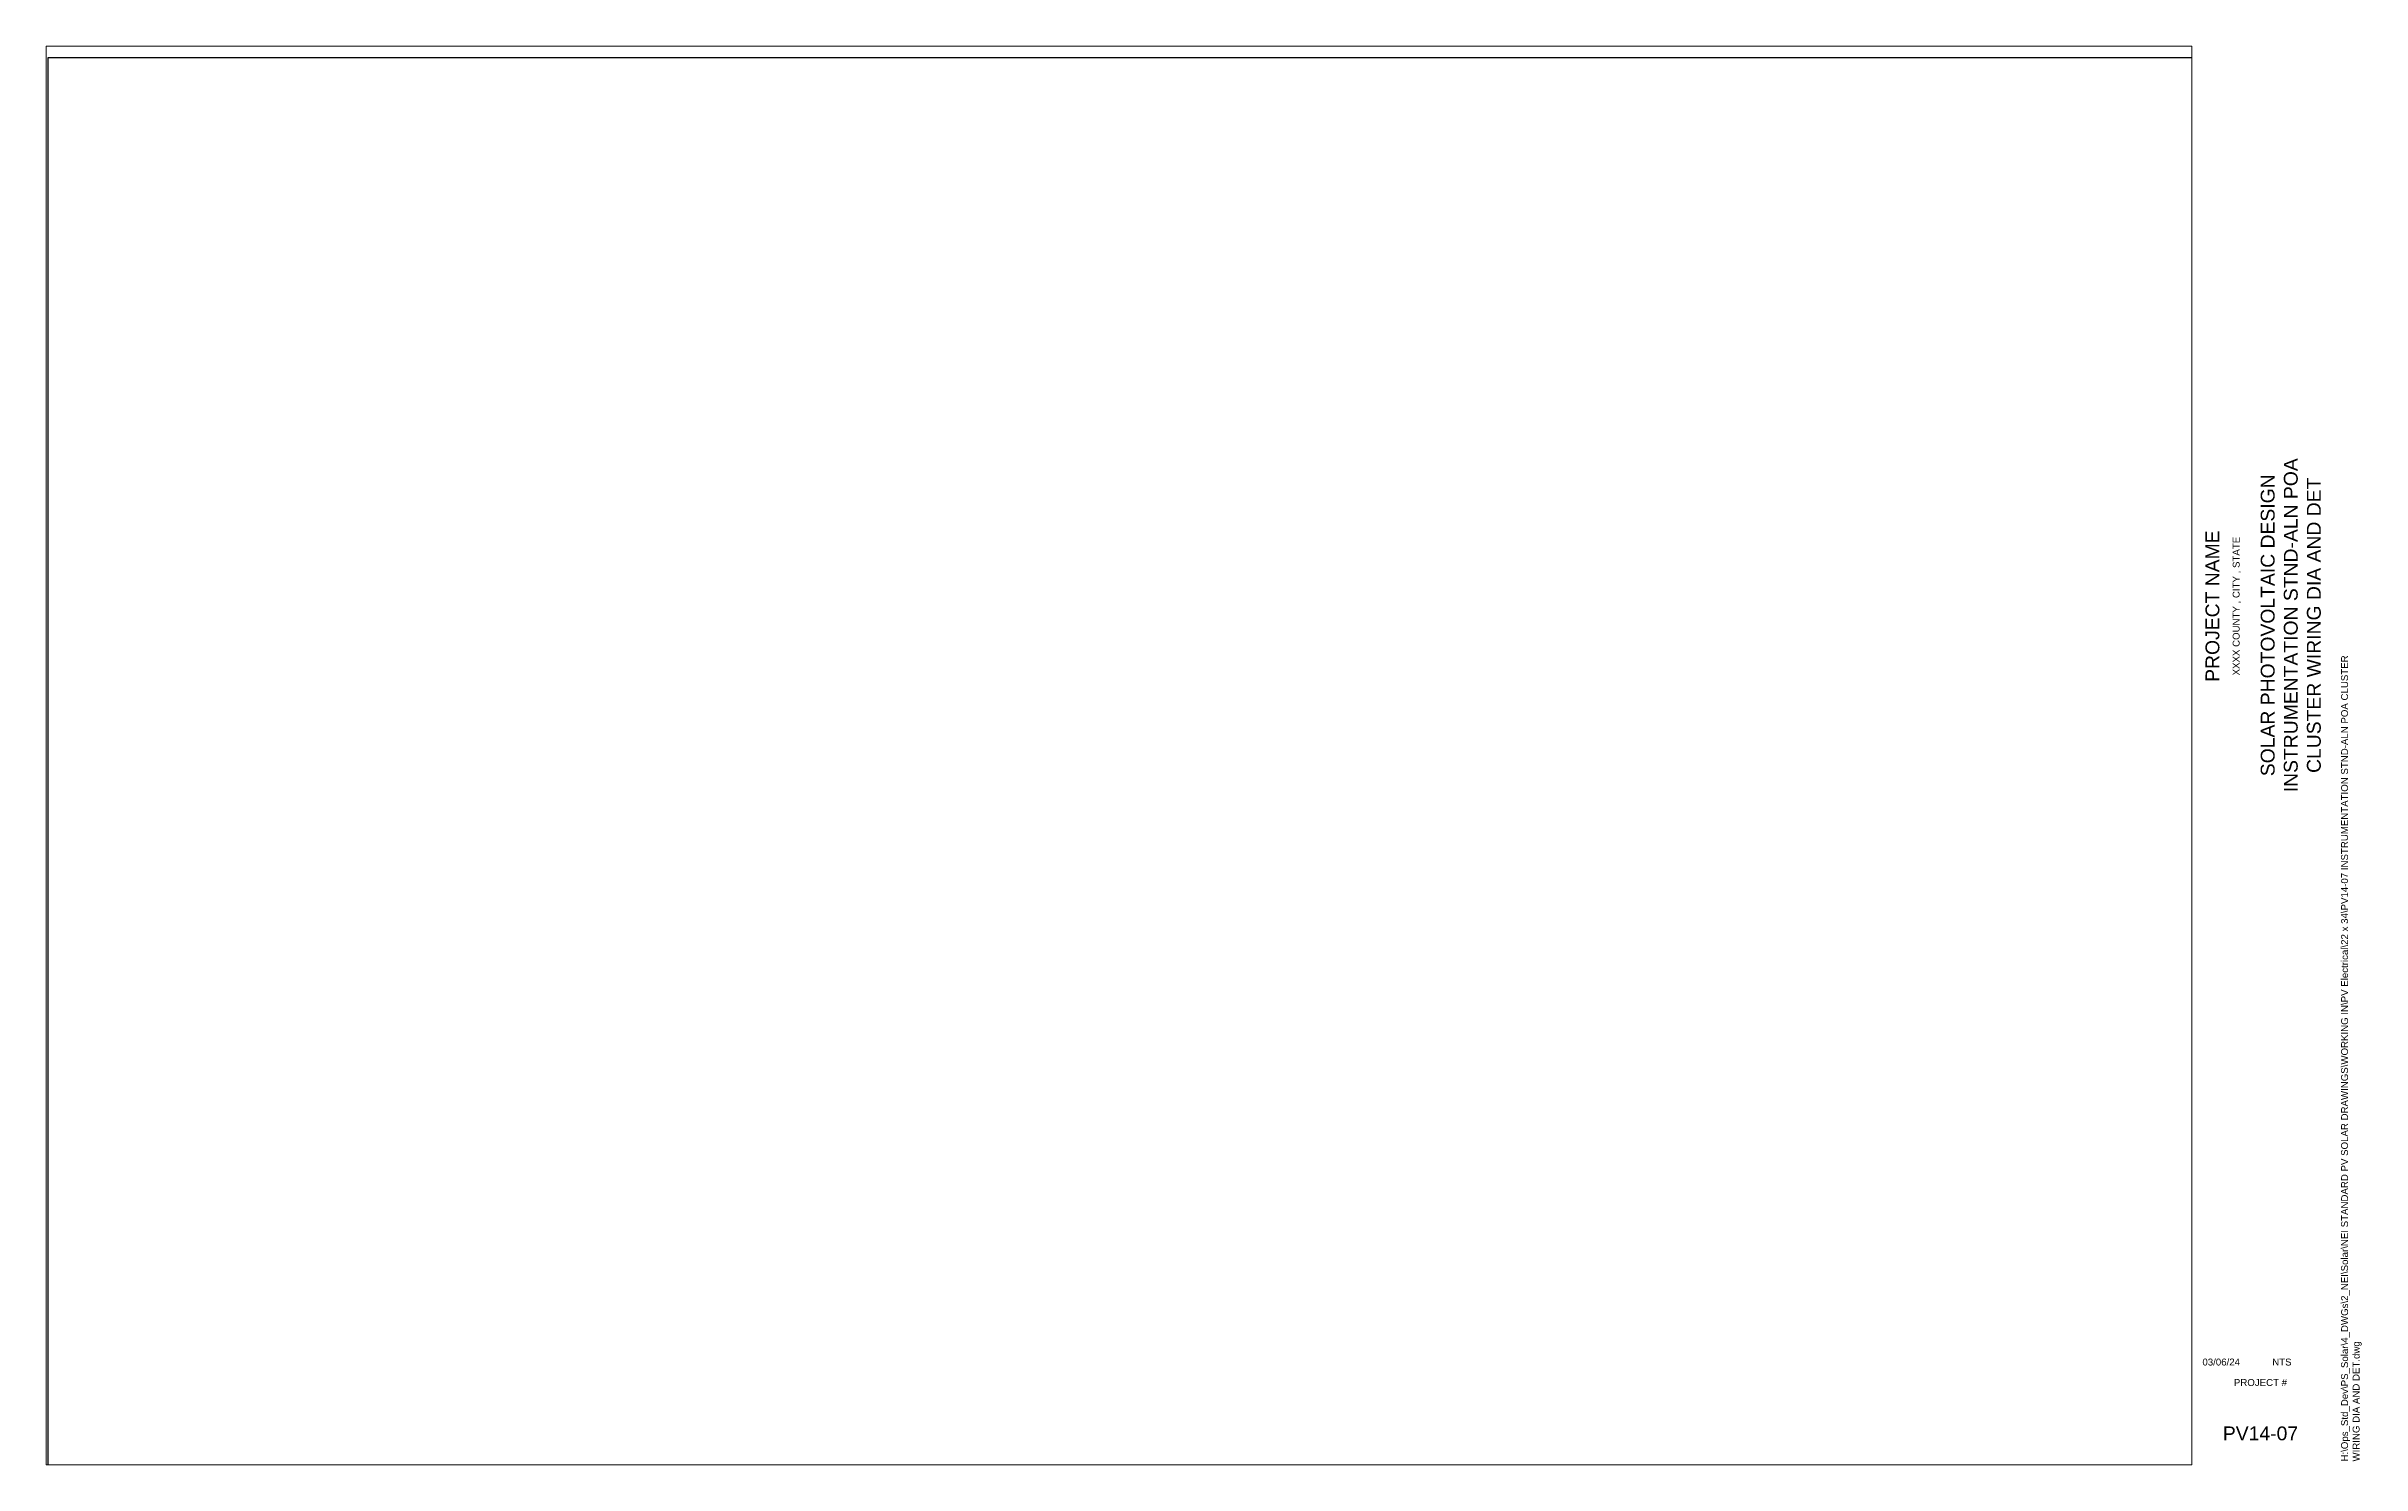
# Paper-space layout 'PV14-07 INSTRUMENTATION STND-ALN POA CLUSTER WIRING DIA AND DET' of a CAD drawing. Header units: inches. Extents: x -1.1 to 32.3, y 0 to 20.5.
# The model-space entities are those that its viewports show. They can reach past a viewport. Long polylines and large blocks are cut down to what shows.
import ezdxf
from ezdxf.enums import TextEntityAlignment as Align

# ---------------------------------------------------------------- set-up
doc = ezdxf.new("R2010")
doc.units = ezdxf.units.IN
doc.header["$MEASUREMENT"] = 0
doc.layers.add('G-ANNO-TTBL', color=1, linetype='Continuous')
doc.styles.add('NEI-A', font='arial.ttf')

msp = doc.modelspace()

# ---------------------------------------------------------------- linework, layer by layer
at = {"layer": 'Defpoints', "color": 5}
msp.add_lwpolyline([(0, 20.5), (31, 20.5), (31, 0), (0, 0)], close=True, dxfattribs=at)

psp = doc.layouts.new('PV14-07 INSTRUMENTATION STND-ALN POA CLUSTER WIRING DIA AND DET')

# ---------------------------------------------------------------- texts
at = {"insert": (32.018, 0.051), "char_height": 0.1, "width": 11.71546, "attachment_point": 1, "rotation": 90, "style": 'NEI-A'}
psp.add_mtext('H:\\\\Ops_Std_Dev\\\\PS_Solar\\\\4_DWGs\\\\2_NEI\\\\Solar\\\\NEI STANDARD PV SOLAR DRAWINGS\\\\WORKING IN\\\\PV Electrical\\\\22 x 34\\\\PV14-07 INSTRUMENTATION STND-ALN POA CLUSTER WIRING DIA AND DET.dwg', dxfattribs=at)
at = {"layer": 'G-ANNO-TTBL', "style": 'NEI-A'}
psp.add_text('XXXX COUNTY , CITY , STATE', height=0.1, rotation=90, dxfattribs=at).set_placement((30.51, 12.414), align=Align.MIDDLE)
at = {"layer": 'G-ANNO-TTBL', "char_height": 0.2, "attachment_point": 5, "rotation": 90, "style": 'NEI-A'}
for s, width, insert in [('SOLAR PHOTOVOLTAIC DESIGN\\PINSTRUMENTATION STND-ALN POA CLUSTER WIRING DIA AND DET', 5.52904, (31.292, 12.137)), ('PROJECT NAME', 7.8846, (30.16, 12.414))]:
    psp.add_mtext_dynamic_manual_height_columns(s, width=width, gutter_width=0.5, heights=[0], dxfattribs=dict(at, insert=insert))
at = {"layer": 'G-ANNO-TTBL', "style": 'NEI-A'}
for s, width, insert, char_height, attachment_point in [('03/06/24', 0.85482, (30.014, 1.488), 0.1, 4), ('NTS', 0.85482, (31.023, 1.488), 0.1, 4), ('PROJECT #', 0.85482, (30.853, 1.192), 0.1, 5), ('PV14-07', 1.7218, (30.853, 0.456), 0.2, 5)]:
    psp.add_mtext_dynamic_manual_height_columns(s, width=width, gutter_width=0.5, heights=[0], dxfattribs=dict(at, insert=insert, char_height=char_height, attachment_point=attachment_point))

# ---------------------------------------------------------------- viewports
at = {"layer": 'Defpoints'}
psp.add_viewport(center=(14.363, 10.255), size=(31, 20.5), view_center_point=(15.474, 10.412), view_height=20.5, dxfattribs=at)

doc.saveas('drawing.dxf')
